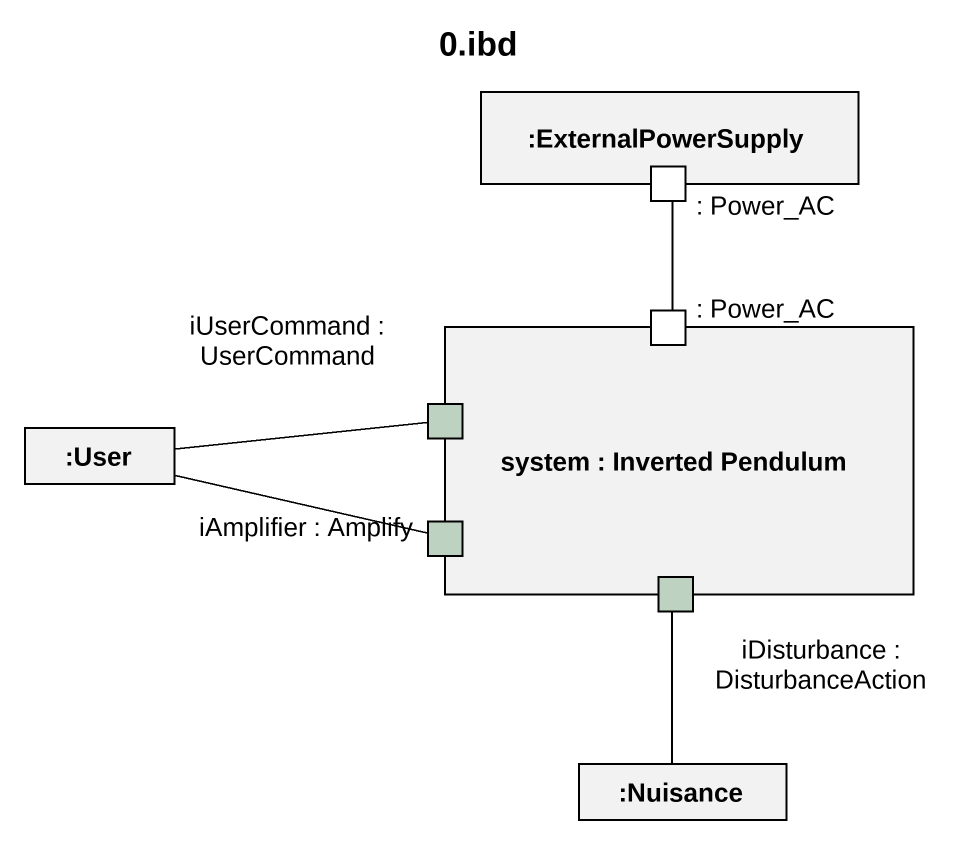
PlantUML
@startuml
title 0.ibd
rectangle ":ExternalPowerSupply" as ExternalPowerSupply {
  port ": Power_AC" as Power_AC
}
rectangle "system : Inverted Pendulum" as system {
  port ": Power_AC" as Power_AC_2
  port "iUserCommand : UserCommand" as iUserCommand_UserCommand #BDD2C1
  port "iAmplifier : Amplify" as iAmplifier_Amplify #BDD2C1
  port "iDisturbance : DisturbanceAction" as iDisturbance #BDD2C1
}
rectangle ":User" as User
rectangle ":Nuisance" as Nuisance
Power_AC -- Power_AC_2
User -right- iUserCommand_UserCommand
User -right- iAmplifier_Amplify
Nuisance -up- iDisturbance
@enduml
